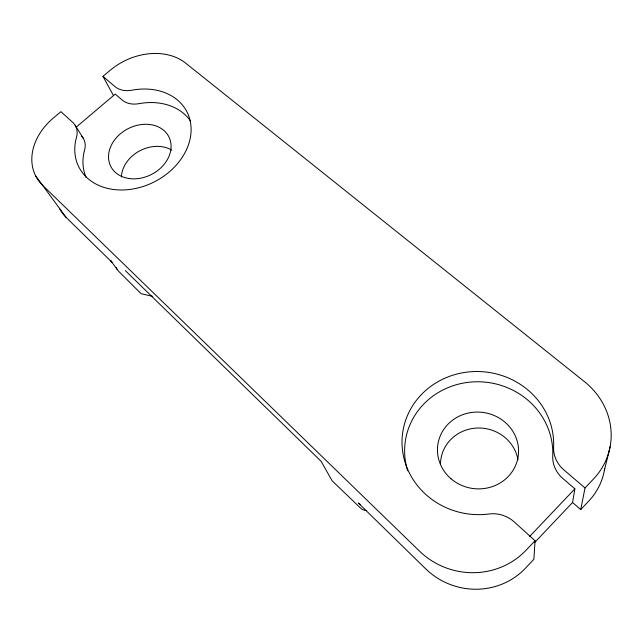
<?xml version="1.0" encoding="UTF-8"?>
<svg xmlns="http://www.w3.org/2000/svg" width="643" height="643" viewBox="0 0 643 643"><rect width="100%" height="100%" fill="white"/><g stroke="black" fill="none" stroke-linecap="round" stroke-linejoin="round"><path stroke-width="0.96" d="M407.63 470.74A74.178 70.111 8 0 1 469.736 382.159A74.178 70.111 8 0 1 552.739 456.12A29.691 27.102 19.8 0 0 562.882 478.537L574.866 488.825L572.551 502.496L580.725 509.586L585.017 487.965L563.991 470.009A30.39 27.665 18.7 0 1 553.599 447.158A75.882 71.51 6.6 0 0 476.254 371.517A75.882 71.51 6.6 0 0 402.285 448.203A75.882 71.51 6.6 0 0 489.13 513.99A30.679 29.401 32.4 0 1 514.296 521.971L535.04 540.747L533.875 559.281L525.556 568.107A69.693 67.266 23.9 0 1 425.634 568.774L358.296 502.963A9.966 9.701 -28 0 0 360.345 504.482M604.348 470.563L610.143 446.636M580.725 509.586L588.811 501.01A69.348 64.396 16.1 0 0 604.661 468.699M534.743 542.443L572.551 502.496M529.615 536.511L574.866 488.825M535.04 540.747L526.159 550.127A74.074 71.285 17 0 1 419.541 551.155L42.526 185.224A57.645 44.616 -29.3 0 1 53.465 117.918L60.916 111.665L72.691 122.323A22.794 17.361 -30 0 1 76.501 137.208A60.675 47.445 -27.1 0 0 123.858 189.942A60.675 47.445 -27.1 0 0 190.971 132.98A60.675 47.445 -27.1 0 0 131.895 90.197A22.272 16.839 -25.4 0 1 114.984 86.612L102.968 76.356L110.242 70.248A56.656 43.579 -25.6 0 1 185.642 63.127L584.455 381.645A73.752 67.981 12.9 0 1 593.626 478.866L585.017 487.965M76.236 127.105L115.258 94.079L122.242 100.075A21.87 16.686 -25.5 0 0 138.888 103.676A59.542 46.955 -27.2 0 1 190.489 120.932M152.704 296.383L141.09 293.706L118.159 270.799A8.552 7.435 -30 0 1 116.359 267.416M125.369 270.647L321.187 461.385L332.085 480.747L360.466 508.026A9.91 9.38 -32.9 0 0 366.462 510.59M59.421 208.276A54.792 43.378 -29.6 0 0 66.181 217.487L111.946 262.207A8.576 7.033 -32.2 0 1 110.845 260.728L117.002 269.24M35.574 175.74L66.181 217.487M75.183 125.337L83.26 138.261M102.968 76.356L113.578 95.727M440.487 464.543A39.07 37.101 10.5 0 1 476.254 428.085A39.07 37.101 10.5 0 1 517.969 459.761M86.154 177.54A59.542 46.955 -27.2 0 1 84.603 149.996A22.376 17.192 -30.1 0 0 81.492 135.954M121.382 176.962A31.563 25.238 -27.3 0 1 139.668 150.872A31.563 25.238 -27.3 0 1 171.705 150.124M451.016 478.754A40.605 38.371 7.8 0 0 517.728 458.853A40.605 38.371 7.8 0 0 465.283 413.827A40.605 38.371 7.8 0 0 451.016 478.754M129.106 178.521A32.6 25.704 -27.2 0 0 170.604 141.765A32.6 25.704 -27.2 0 0 119.686 134.411A32.6 25.704 -27.2 0 0 129.106 178.521"/></g></svg>
